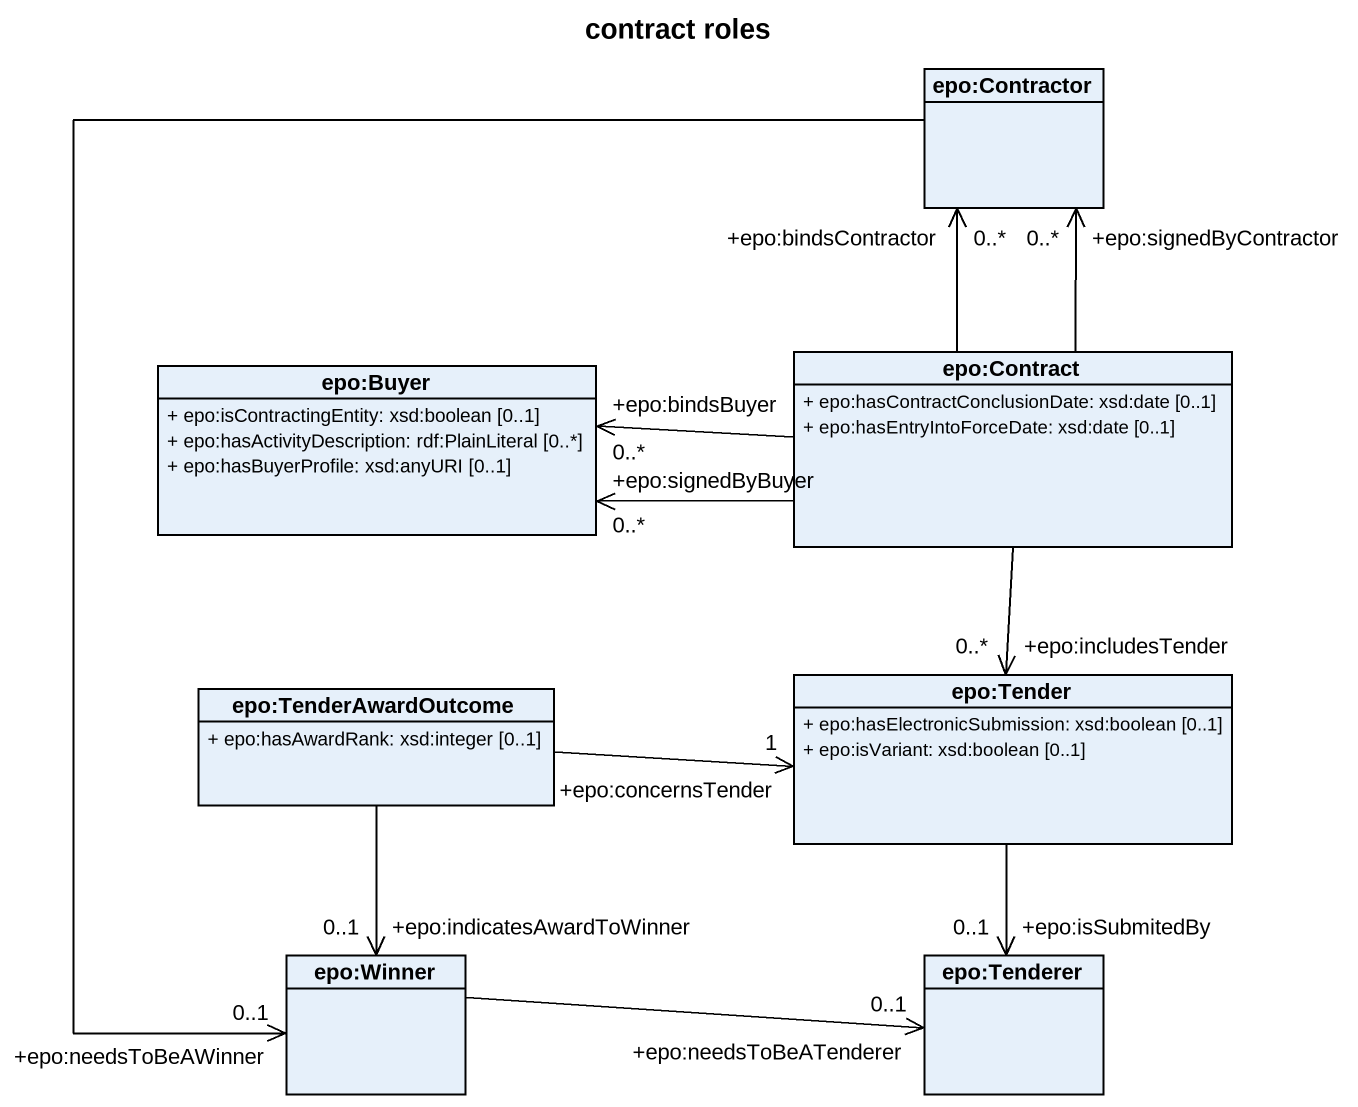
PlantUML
@startuml
title contract roles
hide circle
hide empty members
skinparam classAttributeIconSize 0
class "epo:Contractor" as epo_Contractor
class "epo:Contract" as epo_Contract {
  + epo:hasContractConclusionDate: xsd:date [0..1]
  + epo:hasEntryIntoForceDate: xsd:date [0..1]
}
class "epo:Buyer" as epo_Buyer {
  + epo:isContractingEntity: xsd:boolean [0..1]
  + epo:hasActivityDescription: rdf:PlainLiteral [0..*]
  + epo:hasBuyerProfile: xsd:anyURI [0..1]
}
class "epo:TenderAwardOutcome" as epo_TenderAwardOutcome {
  + epo:hasAwardRank: xsd:integer [0..1]
}
class "epo:Tender" as epo_Tender {
  + epo:hasElectronicSubmission: xsd:boolean [0..1]
  + epo:isVariant: xsd:boolean [0..1]
}
class "epo:Winner" as epo_Winner
class "epo:Tenderer" as epo_Tenderer
epo_Contractor --> "+epo:needsToBeAWinner\n0..1" epo_Winner
epo_Contract -up-> "+epo:signedByContractor\n0..*" epo_Contractor
epo_Contract -up-> "+epo:bindsContractor\n0..*" epo_Contractor
epo_Contract -left-> "+epo:signedByBuyer\n0..*" epo_Buyer
epo_Contract -left-> "+epo:bindsBuyer\n0..*" epo_Buyer
epo_Contract --> "+epo:includesTender\n0..*" epo_Tender
epo_TenderAwardOutcome -right-> "+epo:concernsTender\n1" epo_Tender
epo_TenderAwardOutcome --> "+epo:indicatesAwardToWinner\n0..1" epo_Winner
epo_Tender --> "+epo:isSubmitedBy\n0..1" epo_Tenderer
epo_Winner -right-> "+epo:needsToBeATenderer\n0..1" epo_Tenderer
@enduml
